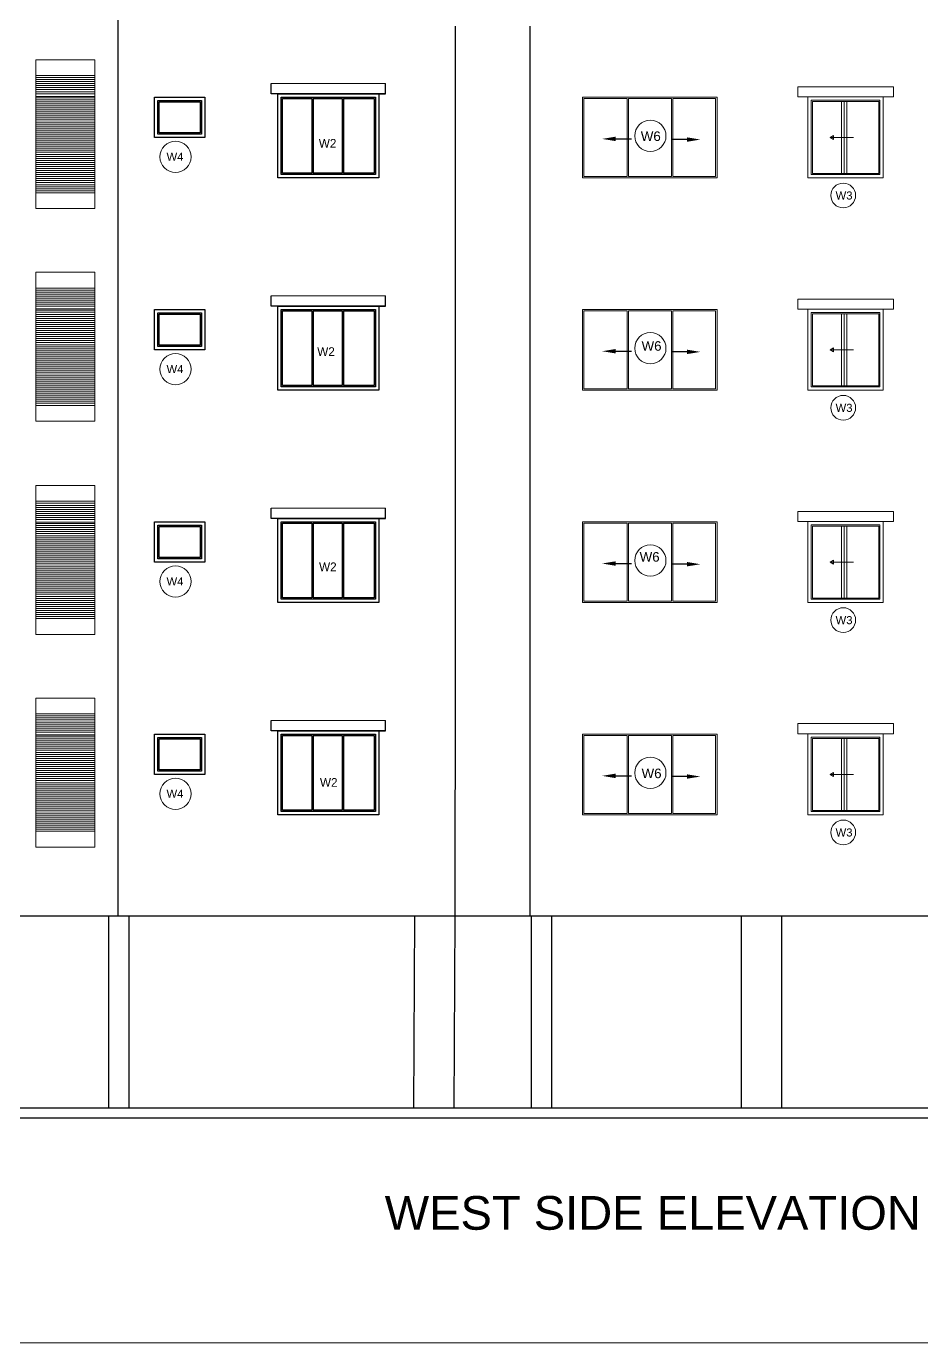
# Model space of a CAD drawing. Header units: millimetres. Extents: x -1932176 to 78768, y -1967 to 1266654.
# Drawn here: x -524109 to -510823, y 432718 to 452247 of the extents above; entities that cross this region are included whole.
import ezdxf
from ezdxf import colors
from ezdxf.entities.mleader import LeaderData, LeaderLine
from ezdxf.math import Vec2, Vec3

# ---------------------------------------------------------------- set-up
doc = ezdxf.new("R2010")
doc.units = ezdxf.units.MM
doc.layers.add('SHEET', color=7, linetype='Continuous', lineweight=13)
doc.styles.get("Standard").update_dxf_attribs({"font": 'arial.ttf'})

msp = doc.modelspace()

# ---------------------------------------------------------------- linework, layer by layer
at = {"ltscale": 30}
for p, q in [((-522752.7155, 462596.6292), (-522752.7155, 439046.6292)), ((-517742.21849, 449096.6292), (-517742.21849, 452246.6292)), ((-516632.29398, 449096.6292), (-516632.29398, 452246.6292)), ((-520478.02112, 451246.6292), (-520478.02112, 451398.99734)), ((-518778.02112, 451246.6292), (-518778.02112, 451398.99734)), ((-520378.02112, 451246.6292), (-520478.02112, 451246.6292)), ((-520308.02112, 451176.6292), (-519875.02112, 451176.6292)), ((-519875.02112, 451176.6292), (-519875.02112, 450066.6292)), ((-519855.02112, 451176.6292), (-519855.02112, 450066.6292)), ((-519421.02112, 451176.6292), (-519421.02112, 450066.6292)), ((-518948.02112, 451176.6292), (-519401.02112, 451176.6292)), ((-519401.02112, 451176.6292), (-519401.02112, 450066.6292)), ((-518878.02112, 451246.6292), (-518778.02112, 451246.6292)), ((-517742.21849, 445946.6292), (-517742.21849, 449096.6292)), ((-516632.29398, 445946.6292), (-516632.29398, 449096.6292)), ((-520478.02112, 448096.6292), (-520478.02112, 448248.99734)), ((-518778.02112, 448096.6292), (-518778.02112, 448248.99734)), ((-520378.02112, 448096.6292), (-520478.02112, 448096.6292)), ((-520308.02112, 448026.6292), (-519875.02112, 448026.6292)), ((-519875.02112, 448026.6292), (-519875.02112, 446916.6292)), ((-519855.02112, 448026.6292), (-519855.02112, 446916.6292)), ((-519421.02112, 448026.6292), (-519421.02112, 446916.6292)), ((-518948.02112, 448026.6292), (-519401.02112, 448026.6292)), ((-519401.02112, 448026.6292), (-519401.02112, 446916.6292)), ((-518878.02112, 448096.6292), (-518778.02112, 448096.6292)), ((-517742.21849, 442796.6292), (-517742.21849, 445946.6292)), ((-516632.29398, 442796.6292), (-516632.29398, 445946.6292)), ((-520478.02112, 444946.6292), (-520478.02112, 445098.99734)), ((-518778.02112, 444946.6292), (-518778.02112, 445098.99734)), ((-520378.02112, 444946.6292), (-520478.02112, 444946.6292)), ((-520308.02112, 444876.6292), (-519875.02112, 444876.6292)), ((-519875.02112, 444876.6292), (-519875.02112, 443766.6292)), ((-519855.02112, 444876.6292), (-519855.02112, 443766.6292)), ((-519421.02112, 444876.6292), (-519421.02112, 443766.6292)), ((-518948.02112, 444876.6292), (-519401.02112, 444876.6292)), ((-519401.02112, 444876.6292), (-519401.02112, 443766.6292)), ((-518878.02112, 444946.6292), (-518778.02112, 444946.6292)), ((-517745.55182, 439046.6292), (-517742.21849, 442796.6292)), ((-516632.29398, 439046.6292), (-516632.29398, 442796.6292)), ((-520478.02112, 441796.6292), (-520478.02112, 441948.99734)), ((-518778.02112, 441796.6292), (-518778.02112, 441948.99734)), ((-520378.02112, 441796.6292), (-520478.02112, 441796.6292)), ((-518878.02112, 441796.6292), (-518778.02112, 441796.6292)), ((-520308.02112, 441726.6292), (-519875.02112, 441726.6292)), ((-519875.02112, 441726.6292), (-519875.02112, 440616.6292)), ((-519855.02112, 441726.6292), (-519855.02112, 440616.6292)), ((-519421.02112, 441726.6292), (-519421.02112, 440616.6292)), ((-518948.02112, 441726.6292), (-519401.02112, 441726.6292)), ((-519401.02112, 441726.6292), (-519401.02112, 440616.6292)), ((-505536.21753, 439046.6292), (-528011.41008, 439046.6292)), ((-522884.62988, 436196.6292), (-522884.62988, 439046.6292)), ((-522584.62988, 436196.6292), (-522584.62988, 439046.6292)), ((-518361.39438, 436196.6292), (-518345.56108, 439046.6292)), ((-517761.38512, 436196.6292), (-517745.55182, 439046.6292)), ((-516612.68042, 436196.6292), (-516612.68042, 439046.6292)), ((-516312.68042, 436196.6292), (-516312.68042, 439046.6292)), ((-513496.2211, 436196.6292), (-513496.2211, 439046.6292)), ((-512896.2211, 436196.6292), (-512896.2211, 439046.6292)), ((-505536.21753, 436196.6292), (-528011.41008, 436196.6292)), ((-502947.67012, 436046.6292), (-530242.9041, 436046.6292))]:
    msp.add_line(p, q, dxfattribs=at)
at = {"color": 254, "linetype": 'Continuous', "lineweight": 15, "ltscale": 50, "transparency": 33554493}
for p, q in [((-523094.91484, 451517.23121), (-523966.21731, 451517.23121)), ((-523094.91484, 451487.23121), (-523966.21731, 451487.23121)), ((-523094.91484, 451457.23121), (-523966.21731, 451457.23121)), ((-523094.91484, 451457.23121), (-523966.21731, 451457.23121)), ((-523094.91484, 451427.23121), (-523966.21731, 451427.23121)), ((-523094.91484, 451397.23121), (-523966.21731, 451397.23121)), ((-523094.91484, 451367.23121), (-523966.21731, 451367.23121)), ((-523094.91484, 451337.23121), (-523966.21731, 451337.23121)), ((-523094.91484, 451307.23121), (-523966.21731, 451307.23121)), ((-523094.91484, 451277.23121), (-523966.21731, 451277.23121)), ((-523094.91484, 451277.23121), (-523966.21731, 451277.23121)), ((-523094.91484, 451247.23121), (-523966.21731, 451247.23121)), ((-523094.91484, 451207.23121), (-523966.21731, 451207.23121)), ((-523094.91484, 451187.23121), (-523966.21731, 451187.23121)), ((-523094.91484, 451157.23121), (-523966.21731, 451157.23121)), ((-523094.91484, 451127.23121), (-523966.21731, 451127.23121)), ((-523094.91484, 451097.23121), (-523966.21731, 451097.23121)), ((-523094.91484, 451097.23121), (-523966.21731, 451097.23121)), ((-523094.91484, 451067.23121), (-523966.21731, 451067.23121)), ((-523094.91484, 451037.23121), (-523966.21731, 451037.23121)), ((-523094.91484, 451007.23121), (-523966.21731, 451007.23121)), ((-523094.91484, 450977.23121), (-523966.21731, 450977.23121)), ((-523094.91484, 450947.23121), (-523966.21731, 450947.23121)), ((-523094.91484, 450917.23121), (-523966.21731, 450917.23121)), ((-523094.91484, 450917.23121), (-523966.21731, 450917.23121)), ((-523094.91484, 450887.23121), (-523966.21731, 450887.23121)), ((-523094.91484, 450857.23121), (-523966.21731, 450857.23121)), ((-523094.91484, 450827.23121), (-523966.21731, 450827.23121)), ((-523094.91484, 450797.23121), (-523966.21731, 450797.23121)), ((-523094.91484, 450767.23121), (-523966.21731, 450767.23121)), ((-523094.91484, 450737.23121), (-523966.21731, 450737.23121)), ((-523094.91484, 450737.23121), (-523966.21731, 450737.23121)), ((-523094.91484, 450707.23121), (-523966.21731, 450707.23121)), ((-523094.91484, 450677.23121), (-523966.21731, 450677.23121)), ((-523094.91484, 450647.23121), (-523966.21731, 450647.23121)), ((-523094.91484, 450617.23121), (-523966.21731, 450617.23121)), ((-523094.91484, 450587.23121), (-523966.21731, 450587.23121)), ((-523094.91484, 450557.23121), (-523966.21731, 450557.23121)), ((-523094.91484, 450557.23121), (-523966.21731, 450557.23121)), ((-523094.91484, 450527.23121), (-523966.21731, 450527.23121)), ((-523094.91484, 450497.23121), (-523966.21731, 450497.23121)), ((-523094.91484, 450467.23121), (-523966.21731, 450467.23121)), ((-523094.91484, 450437.23121), (-523966.21731, 450437.23121)), ((-523094.91484, 450407.23121), (-523966.21731, 450407.23121)), ((-523094.91484, 450377.23121), (-523966.21731, 450377.23121)), ((-523094.91484, 450347.23121), (-523966.21731, 450347.23121)), ((-523094.91484, 450317.23121), (-523966.21731, 450317.23121)), ((-523094.91484, 450287.23121), (-523966.21731, 450287.23121)), ((-523094.91484, 450257.23121), (-523966.21731, 450257.23121)), ((-523094.91484, 450227.23121), (-523966.21731, 450227.23121)), ((-523094.91484, 450197.23121), (-523966.21731, 450197.23121)), ((-523094.91484, 450197.23121), (-523966.21731, 450197.23121)), ((-523094.91484, 450167.23121), (-523966.21731, 450167.23121)), ((-523094.91484, 450137.23121), (-523966.21731, 450137.23121)), ((-523094.91484, 450107.23121), (-523966.21731, 450107.23121)), ((-523094.91484, 450107.23121), (-523966.21731, 450107.23121)), ((-523094.91484, 450077.23121), (-523966.21731, 450077.23121)), ((-523094.91484, 450077.23121), (-523966.21731, 450077.23121)), ((-523094.91484, 450047.23121), (-523966.21731, 450047.23121)), ((-523094.91484, 450047.23121), (-523966.21731, 450047.23121)), ((-523094.91484, 450017.23121), (-523966.21731, 450017.23121)), ((-523094.91484, 450017.23121), (-523966.21731, 450017.23121)), ((-523094.91484, 449987.23121), (-523966.21731, 449987.23121)), ((-523094.91484, 449957.23121), (-523966.21731, 449957.23121)), ((-523094.91484, 449957.23121), (-523966.21731, 449957.23121)), ((-523094.91484, 449927.23121), (-523966.21731, 449927.23121)), ((-523094.91484, 449897.23121), (-523966.21731, 449897.23121)), ((-523094.91484, 449867.23121), (-523966.21731, 449867.23121)), ((-523094.91484, 449837.23121), (-523966.21731, 449837.23121)), ((-523094.91484, 449807.23121), (-523966.21731, 449807.23121)), ((-523094.91484, 449777.23121), (-523966.21731, 449777.23121)), ((-523094.91484, 448363.495), (-523966.21731, 448363.495)), ((-523094.91484, 448333.495), (-523966.21731, 448333.495)), ((-523094.91484, 448303.495), (-523966.21731, 448303.495)), ((-523094.91484, 448303.495), (-523966.21731, 448303.495)), ((-523094.91484, 448273.495), (-523966.21731, 448273.495)), ((-523094.91484, 448243.495), (-523966.21731, 448243.495)), ((-523094.91484, 448213.495), (-523966.21731, 448213.495)), ((-523094.91484, 448183.495), (-523966.21731, 448183.495)), ((-523094.91484, 448153.495), (-523966.21731, 448153.495)), ((-523094.91484, 448123.495), (-523966.21731, 448123.495)), ((-523094.91484, 448123.495), (-523966.21731, 448123.495)), ((-523094.91484, 448093.495), (-523966.21731, 448093.495)), ((-523094.91484, 448053.495), (-523966.21731, 448053.495)), ((-523094.91484, 448033.495), (-523966.21731, 448033.495)), ((-523094.91484, 448003.495), (-523966.21731, 448003.495)), ((-523094.91484, 447973.495), (-523966.21731, 447973.495)), ((-523094.91484, 447943.495), (-523966.21731, 447943.495)), ((-523094.91484, 447943.495), (-523966.21731, 447943.495)), ((-523094.91484, 447913.495), (-523966.21731, 447913.495)), ((-523094.91484, 447883.495), (-523966.21731, 447883.495)), ((-523094.91484, 447853.495), (-523966.21731, 447853.495)), ((-523094.91484, 447823.495), (-523966.21731, 447823.495)), ((-523094.91484, 447793.495), (-523966.21731, 447793.495)), ((-523094.91484, 447763.495), (-523966.21731, 447763.495)), ((-523094.91484, 447763.495), (-523966.21731, 447763.495)), ((-523094.91484, 447733.495), (-523966.21731, 447733.495)), ((-523094.91484, 447703.495), (-523966.21731, 447703.495)), ((-523094.91484, 447673.495), (-523966.21731, 447673.495)), ((-523094.91484, 447643.495), (-523966.21731, 447643.495)), ((-523094.91484, 447613.495), (-523966.21731, 447613.495)), ((-523094.91484, 447583.495), (-523966.21731, 447583.495)), ((-523094.91484, 447583.495), (-523966.21731, 447583.495)), ((-523094.91484, 447553.495), (-523966.21731, 447553.495)), ((-523094.91484, 447523.495), (-523966.21731, 447523.495)), ((-523094.91484, 447493.495), (-523966.21731, 447493.495)), ((-523094.91484, 447463.495), (-523966.21731, 447463.495)), ((-523094.91484, 447433.495), (-523966.21731, 447433.495)), ((-523094.91484, 447403.495), (-523966.21731, 447403.495)), ((-523094.91484, 447403.495), (-523966.21731, 447403.495)), ((-523094.91484, 447373.495), (-523966.21731, 447373.495)), ((-523094.91484, 447343.495), (-523966.21731, 447343.495)), ((-523094.91484, 447313.495), (-523966.21731, 447313.495)), ((-523094.91484, 447283.495), (-523966.21731, 447283.495)), ((-523094.91484, 447253.495), (-523966.21731, 447253.495)), ((-523094.91484, 447223.495), (-523966.21731, 447223.495)), ((-523094.91484, 447193.495), (-523966.21731, 447193.495)), ((-523094.91484, 447163.495), (-523966.21731, 447163.495)), ((-523094.91484, 447133.495), (-523966.21731, 447133.495)), ((-523094.91484, 447103.495), (-523966.21731, 447103.495)), ((-523094.91484, 447073.495), (-523966.21731, 447073.495)), ((-523094.91484, 447043.495), (-523966.21731, 447043.495)), ((-523094.91484, 447043.495), (-523966.21731, 447043.495)), ((-523094.91484, 447013.495), (-523966.21731, 447013.495)), ((-523094.91484, 446983.495), (-523966.21731, 446983.495)), ((-523094.91484, 446953.495), (-523966.21731, 446953.495)), ((-523094.91484, 446953.495), (-523966.21731, 446953.495)), ((-523094.91484, 446923.495), (-523966.21731, 446923.495)), ((-523094.91484, 446923.495), (-523966.21731, 446923.495)), ((-523094.91484, 446893.495), (-523966.21731, 446893.495)), ((-523094.91484, 446893.495), (-523966.21731, 446893.495)), ((-523094.91484, 446863.495), (-523966.21731, 446863.495)), ((-523094.91484, 446863.495), (-523966.21731, 446863.495)), ((-523094.91484, 446833.495), (-523966.21731, 446833.495)), ((-523094.91484, 446803.495), (-523966.21731, 446803.495)), ((-523094.91484, 446803.495), (-523966.21731, 446803.495)), ((-523094.91484, 446773.495), (-523966.21731, 446773.495)), ((-523094.91484, 446743.495), (-523966.21731, 446743.495)), ((-523094.91484, 446713.495), (-523966.21731, 446713.495)), ((-523094.91484, 446683.495), (-523966.21731, 446683.495)), ((-523094.91484, 446653.495), (-523966.21731, 446653.495)), ((-523094.91484, 446623.495), (-523966.21731, 446623.495)), ((-523094.91484, 445199.94187), (-523966.21731, 445199.94187)), ((-523094.91484, 445169.94187), (-523966.21731, 445169.94187)), ((-523094.91484, 445139.94187), (-523966.21731, 445139.94187)), ((-523094.91484, 445139.94187), (-523966.21731, 445139.94187)), ((-523094.91484, 445109.94187), (-523966.21731, 445109.94187)), ((-523094.91484, 445079.94187), (-523966.21731, 445079.94187)), ((-523094.91484, 445049.94187), (-523966.21731, 445049.94187)), ((-523094.91484, 445019.94187), (-523966.21731, 445019.94187)), ((-523094.91484, 444989.94187), (-523966.21731, 444989.94187)), ((-523094.91484, 444959.94187), (-523966.21731, 444959.94187)), ((-523094.91484, 444959.94187), (-523966.21731, 444959.94187)), ((-523094.91484, 444929.94187), (-523966.21731, 444929.94187)), ((-523094.91484, 444889.94187), (-523966.21731, 444889.94187)), ((-523094.91484, 444869.94187), (-523966.21731, 444869.94187)), ((-523094.91484, 444839.94187), (-523966.21731, 444839.94187)), ((-523094.91484, 444809.94187), (-523966.21731, 444809.94187)), ((-523094.91484, 444779.94187), (-523966.21731, 444779.94187)), ((-523094.91484, 444779.94187), (-523966.21731, 444779.94187)), ((-523094.91484, 444749.94187), (-523966.21731, 444749.94187)), ((-523094.91484, 444719.94187), (-523966.21731, 444719.94187)), ((-523094.91484, 444689.94187), (-523966.21731, 444689.94187)), ((-523094.91484, 444659.94187), (-523966.21731, 444659.94187)), ((-523094.91484, 444629.94187), (-523966.21731, 444629.94187)), ((-523094.91484, 444599.94187), (-523966.21731, 444599.94187)), ((-523094.91484, 444599.94187), (-523966.21731, 444599.94187)), ((-523094.91484, 444569.94187), (-523966.21731, 444569.94187)), ((-523094.91484, 444539.94187), (-523966.21731, 444539.94187)), ((-523094.91484, 444509.94187), (-523966.21731, 444509.94187)), ((-523094.91484, 444479.94187), (-523966.21731, 444479.94187)), ((-523094.91484, 444449.94187), (-523966.21731, 444449.94187)), ((-523094.91484, 444419.94187), (-523966.21731, 444419.94187)), ((-523094.91484, 444419.94187), (-523966.21731, 444419.94187)), ((-523094.91484, 444389.94187), (-523966.21731, 444389.94187)), ((-523094.91484, 444359.94187), (-523966.21731, 444359.94187)), ((-523094.91484, 444329.94187), (-523966.21731, 444329.94187)), ((-523094.91484, 444299.94187), (-523966.21731, 444299.94187)), ((-523094.91484, 444269.94187), (-523966.21731, 444269.94187)), ((-523094.91484, 444239.94187), (-523966.21731, 444239.94187)), ((-523094.91484, 444239.94187), (-523966.21731, 444239.94187)), ((-523094.91484, 444209.94187), (-523966.21731, 444209.94187)), ((-523094.91484, 444179.94187), (-523966.21731, 444179.94187)), ((-523094.91484, 444149.94187), (-523966.21731, 444149.94187)), ((-523094.91484, 444119.94187), (-523966.21731, 444119.94187)), ((-523094.91484, 444089.94187), (-523966.21731, 444089.94187)), ((-523094.91484, 444059.94187), (-523966.21731, 444059.94187)), ((-523094.91484, 444029.94187), (-523966.21731, 444029.94187)), ((-523094.91484, 443999.94187), (-523966.21731, 443999.94187)), ((-523094.91484, 443969.94187), (-523966.21731, 443969.94187)), ((-523094.91484, 443939.94187), (-523966.21731, 443939.94187)), ((-523094.91484, 443909.94187), (-523966.21731, 443909.94187)), ((-523094.91484, 443879.94187), (-523966.21731, 443879.94187)), ((-523094.91484, 443879.94187), (-523966.21731, 443879.94187)), ((-523094.91484, 443849.94187), (-523966.21731, 443849.94187)), ((-523094.91484, 443819.94187), (-523966.21731, 443819.94187)), ((-523094.91484, 443789.94187), (-523966.21731, 443789.94187)), ((-523094.91484, 443789.94187), (-523966.21731, 443789.94187)), ((-523094.91484, 443759.94187), (-523966.21731, 443759.94187)), ((-523094.91484, 443759.94187), (-523966.21731, 443759.94187)), ((-523094.91484, 443729.94187), (-523966.21731, 443729.94187)), ((-523094.91484, 443729.94187), (-523966.21731, 443729.94187)), ((-523094.91484, 443699.94187), (-523966.21731, 443699.94187)), ((-523094.91484, 443699.94187), (-523966.21731, 443699.94187)), ((-523094.91484, 443669.94187), (-523966.21731, 443669.94187)), ((-523094.91484, 443639.94187), (-523966.21731, 443639.94187)), ((-523094.91484, 443639.94187), (-523966.21731, 443639.94187)), ((-523094.91484, 443609.94187), (-523966.21731, 443609.94187)), ((-523094.91484, 443579.94187), (-523966.21731, 443579.94187)), ((-523094.91484, 443549.94187), (-523966.21731, 443549.94187)), ((-523094.91484, 443519.94187), (-523966.21731, 443519.94187)), ((-523094.91484, 443489.94187), (-523966.21731, 443489.94187)), ((-523094.91484, 443459.94187), (-523966.21731, 443459.94187)), ((-523094.91484, 442045.54884), (-523966.21731, 442045.54884)), ((-523094.91484, 442015.54884), (-523966.21731, 442015.54884)), ((-523094.91484, 441985.54884), (-523966.21731, 441985.54884)), ((-523094.91484, 441985.54884), (-523966.21731, 441985.54884)), ((-523094.91484, 441955.54884), (-523966.21731, 441955.54884)), ((-523094.91484, 441925.54884), (-523966.21731, 441925.54884)), ((-523094.91484, 441895.54884), (-523966.21731, 441895.54884)), ((-523094.91484, 441865.54884), (-523966.21731, 441865.54884)), ((-523094.91484, 441835.54884), (-523966.21731, 441835.54884)), ((-523094.91484, 441805.54884), (-523966.21731, 441805.54884)), ((-523094.91484, 441805.54884), (-523966.21731, 441805.54884)), ((-523094.91484, 441775.54884), (-523966.21731, 441775.54884)), ((-523094.91484, 441735.54884), (-523966.21731, 441735.54884)), ((-523094.91484, 441715.54884), (-523966.21731, 441715.54884)), ((-523094.91484, 441685.54884), (-523966.21731, 441685.54884)), ((-523094.91484, 441655.54884), (-523966.21731, 441655.54884)), ((-523094.91484, 441625.54884), (-523966.21731, 441625.54884)), ((-523094.91484, 441625.54884), (-523966.21731, 441625.54884)), ((-523094.91484, 441595.54884), (-523966.21731, 441595.54884)), ((-523094.91484, 441565.54884), (-523966.21731, 441565.54884)), ((-523094.91484, 441535.54884), (-523966.21731, 441535.54884)), ((-523094.91484, 441505.54884), (-523966.21731, 441505.54884)), ((-523094.91484, 441475.54884), (-523966.21731, 441475.54884)), ((-523094.91484, 441445.54884), (-523966.21731, 441445.54884)), ((-523094.91484, 441445.54884), (-523966.21731, 441445.54884)), ((-523094.91484, 441415.54884), (-523966.21731, 441415.54884)), ((-523094.91484, 441385.54884), (-523966.21731, 441385.54884)), ((-523094.91484, 441355.54884), (-523966.21731, 441355.54884)), ((-523094.91484, 441325.54884), (-523966.21731, 441325.54884)), ((-523094.91484, 441295.54884), (-523966.21731, 441295.54884)), ((-523094.91484, 441265.54884), (-523966.21731, 441265.54884)), ((-523094.91484, 441265.54884), (-523966.21731, 441265.54884)), ((-523094.91484, 441235.54884), (-523966.21731, 441235.54884)), ((-523094.91484, 441205.54884), (-523966.21731, 441205.54884)), ((-523094.91484, 441175.54884), (-523966.21731, 441175.54884)), ((-523094.91484, 441145.54884), (-523966.21731, 441145.54884)), ((-523094.91484, 441115.54884), (-523966.21731, 441115.54884)), ((-523094.91484, 441085.54884), (-523966.21731, 441085.54884)), ((-523094.91484, 441085.54884), (-523966.21731, 441085.54884)), ((-523094.91484, 441055.54884), (-523966.21731, 441055.54884)), ((-523094.91484, 441025.54884), (-523966.21731, 441025.54884)), ((-523094.91484, 440995.54884), (-523966.21731, 440995.54884)), ((-523094.91484, 440965.54884), (-523966.21731, 440965.54884)), ((-523094.91484, 440935.54884), (-523966.21731, 440935.54884)), ((-523094.91484, 440905.54884), (-523966.21731, 440905.54884)), ((-523094.91484, 440875.54884), (-523966.21731, 440875.54884)), ((-523094.91484, 440845.54884), (-523966.21731, 440845.54884)), ((-523094.91484, 440815.54884), (-523966.21731, 440815.54884)), ((-523094.91484, 440785.54884), (-523966.21731, 440785.54884)), ((-523094.91484, 440755.54884), (-523966.21731, 440755.54884)), ((-523094.91484, 440725.54884), (-523966.21731, 440725.54884)), ((-523094.91484, 440725.54884), (-523966.21731, 440725.54884)), ((-523094.91484, 440695.54884), (-523966.21731, 440695.54884)), ((-523094.91484, 440665.54884), (-523966.21731, 440665.54884)), ((-523094.91484, 440635.54884), (-523966.21731, 440635.54884)), ((-523094.91484, 440635.54884), (-523966.21731, 440635.54884)), ((-523094.91484, 440605.54884), (-523966.21731, 440605.54884)), ((-523094.91484, 440605.54884), (-523966.21731, 440605.54884)), ((-523094.91484, 440575.54884), (-523966.21731, 440575.54884)), ((-523094.91484, 440575.54884), (-523966.21731, 440575.54884)), ((-523094.91484, 440545.54884), (-523966.21731, 440545.54884)), ((-523094.91484, 440545.54884), (-523966.21731, 440545.54884)), ((-523094.91484, 440515.54884), (-523966.21731, 440515.54884)), ((-523094.91484, 440485.54884), (-523966.21731, 440485.54884)), ((-523094.91484, 440485.54884), (-523966.21731, 440485.54884)), ((-523094.91484, 440455.54884), (-523966.21731, 440455.54884)), ((-523094.91484, 440425.54884), (-523966.21731, 440425.54884)), ((-523094.91484, 440395.54884), (-523966.21731, 440395.54884)), ((-523094.91484, 440365.54884), (-523966.21731, 440365.54884)), ((-523094.91484, 440335.54884), (-523966.21731, 440335.54884)), ((-523094.91484, 440305.54884), (-523966.21731, 440305.54884))]:
    msp.add_line(p, q, dxfattribs=at)
at = {"linetype": 'Continuous', "lineweight": 15, "ltscale": 50}
for p, q in [((-518778.02112, 451398.99734), (-520478.02112, 451398.99734)), ((-512663.46505, 451201.09048), (-512663.46505, 451351.09048)), ((-512663.46505, 451351.09048), (-511242.89697, 451351.09048)), ((-515856.06507, 449996.6292), (-515856.06507, 451196.6292)), ((-513860.57791, 451196.6292), (-515856.06507, 451196.6292)), ((-515856.06507, 451196.6292), (-515196.06507, 451196.6292)), ((-515836.06507, 450016.6292), (-515836.06507, 451176.6292)), ((-515196.06507, 451176.6292), (-515836.06507, 451176.6292)), ((-515196.06507, 451176.6292), (-515196.06507, 450016.6292)), ((-514536.06507, 451176.6292), (-515176.06507, 451176.6292)), ((-515176.06507, 451176.6292), (-515176.06507, 450016.6292)), ((-514536.06507, 451176.6292), (-514536.06507, 450016.6292)), ((-513880.57791, 451176.6292), (-514516.06507, 451176.6292)), ((-514516.06507, 451176.6292), (-514516.06507, 450016.6292)), ((-513880.57791, 450016.6292), (-513880.57791, 451176.6292)), ((-513860.57791, 449996.6292), (-513860.57791, 451196.6292)), ((-513860.57791, 449996.6292), (-515856.06507, 449996.6292)), ((-515196.06507, 450016.6292), (-515836.06507, 450016.6292)), ((-514536.06507, 450016.6292), (-515176.06507, 450016.6292)), ((-513880.57791, 450016.6292), (-514516.06507, 450016.6292)), ((-518778.02112, 448248.99734), (-520478.02112, 448248.99734)), ((-512663.46505, 448051.09048), (-512663.46505, 448201.09048)), ((-512663.46505, 448201.09048), (-511242.89697, 448201.09048)), ((-515856.06507, 446846.6292), (-515856.06507, 448046.6292)), ((-513860.57791, 448046.6292), (-515856.06507, 448046.6292)), ((-515856.06507, 448046.6292), (-515196.06507, 448046.6292)), ((-515836.06507, 446866.6292), (-515836.06507, 448026.6292)), ((-515196.06507, 448026.6292), (-515836.06507, 448026.6292)), ((-515196.06507, 448026.6292), (-515196.06507, 446866.6292)), ((-514536.06507, 448026.6292), (-515176.06507, 448026.6292)), ((-515176.06507, 448026.6292), (-515176.06507, 446866.6292)), ((-514536.06507, 448026.6292), (-514536.06507, 446866.6292)), ((-513880.57791, 448026.6292), (-514516.06507, 448026.6292)), ((-514516.06507, 448026.6292), (-514516.06507, 446866.6292)), ((-513880.57791, 446866.6292), (-513880.57791, 448026.6292)), ((-513860.57791, 446846.6292), (-513860.57791, 448046.6292)), ((-513860.57791, 446846.6292), (-515856.06507, 446846.6292)), ((-515196.06507, 446866.6292), (-515836.06507, 446866.6292)), ((-514536.06507, 446866.6292), (-515176.06507, 446866.6292)), ((-513880.57791, 446866.6292), (-514516.06507, 446866.6292)), ((-518778.02112, 445098.99734), (-520478.02112, 445098.99734)), ((-515856.06507, 443696.6292), (-515856.06507, 444896.6292)), ((-513860.57791, 444896.6292), (-515856.06507, 444896.6292)), ((-515856.06507, 444896.6292), (-515196.06507, 444896.6292)), ((-515836.06507, 443716.6292), (-515836.06507, 444876.6292)), ((-515196.06507, 444876.6292), (-515836.06507, 444876.6292)), ((-515196.06507, 444876.6292), (-515196.06507, 443716.6292)), ((-514536.06507, 444876.6292), (-515176.06507, 444876.6292)), ((-515176.06507, 444876.6292), (-515176.06507, 443716.6292)), ((-514536.06507, 444876.6292), (-514536.06507, 443716.6292)), ((-513880.57791, 444876.6292), (-514516.06507, 444876.6292)), ((-514516.06507, 444876.6292), (-514516.06507, 443716.6292)), ((-513880.57791, 443716.6292), (-513880.57791, 444876.6292)), ((-513860.57791, 443696.6292), (-513860.57791, 444896.6292)), ((-512663.46505, 444901.09048), (-512663.46505, 445051.09048)), ((-512663.46505, 445051.09048), (-511242.89697, 445051.09048)), ((-515196.06507, 443716.6292), (-515836.06507, 443716.6292)), ((-514536.06507, 443716.6292), (-515176.06507, 443716.6292)), ((-513880.57791, 443716.6292), (-514516.06507, 443716.6292)), ((-513860.57791, 443696.6292), (-515856.06507, 443696.6292)), ((-518778.02112, 441948.99734), (-520478.02112, 441948.99734)), ((-512663.46505, 441751.09048), (-512663.46505, 441901.09048)), ((-512663.46505, 441901.09048), (-511242.89697, 441901.09048)), ((-515856.06507, 440546.6292), (-515856.06507, 441746.6292)), ((-513860.57791, 441746.6292), (-515856.06507, 441746.6292)), ((-515856.06507, 441746.6292), (-515196.06507, 441746.6292)), ((-515836.06507, 440566.6292), (-515836.06507, 441726.6292)), ((-515196.06507, 441726.6292), (-515836.06507, 441726.6292)), ((-515196.06507, 441726.6292), (-515196.06507, 440566.6292)), ((-514536.06507, 441726.6292), (-515176.06507, 441726.6292)), ((-515176.06507, 441726.6292), (-515176.06507, 440566.6292)), ((-514536.06507, 441726.6292), (-514536.06507, 440566.6292)), ((-513880.57791, 441726.6292), (-514516.06507, 441726.6292)), ((-514516.06507, 441726.6292), (-514516.06507, 440566.6292)), ((-513880.57791, 440566.6292), (-513880.57791, 441726.6292)), ((-513860.57791, 440546.6292), (-513860.57791, 441746.6292)), ((-513860.57791, 440546.6292), (-515856.06507, 440546.6292)), ((-515196.06507, 440566.6292), (-515836.06507, 440566.6292)), ((-514536.06507, 440566.6292), (-515176.06507, 440566.6292)), ((-513880.57791, 440566.6292), (-514516.06507, 440566.6292))]:
    msp.add_line(p, q, dxfattribs=at)
at = {"linetype": 'ByBlock', "lineweight": 20}
for p, q in [((-511242.89697, 451201.09048), (-511242.89697, 451351.09048)), ((-512513.46505, 451201.09048), (-512663.46505, 451201.09048)), ((-512013.18101, 450064.6292), (-512013.18101, 451133.09048)), ((-511973.18101, 450064.6292), (-511973.18101, 451133.09048)), ((-511933.18101, 450064.6292), (-511933.18101, 451133.09048)), ((-511392.89697, 451201.09048), (-511242.89697, 451201.09048)), ((-512513.46505, 449996.6292), (-511392.89697, 449996.6292)), ((-512463.46505, 450046.6292), (-511442.89697, 450046.6292)), ((-512445.46505, 450064.6292), (-511460.89697, 450064.6292)), ((-511242.89697, 448051.09048), (-511242.89697, 448201.09048)), ((-512513.46505, 448051.09048), (-512663.46505, 448051.09048)), ((-511392.89697, 448051.09048), (-511242.89697, 448051.09048)), ((-512013.18101, 446914.6292), (-512013.18101, 447983.09048)), ((-511973.18101, 446914.6292), (-511973.18101, 447983.09048)), ((-511933.18101, 446914.6292), (-511933.18101, 447983.09048)), ((-512513.46505, 446846.6292), (-511392.89697, 446846.6292)), ((-512463.46505, 446896.6292), (-511442.89697, 446896.6292)), ((-512445.46505, 446914.6292), (-511460.89697, 446914.6292)), ((-512513.46505, 444901.09048), (-512663.46505, 444901.09048)), ((-511392.89697, 444901.09048), (-511242.89697, 444901.09048)), ((-511242.89697, 444901.09048), (-511242.89697, 445051.09048)), ((-512013.18101, 443764.6292), (-512013.18101, 444833.09048)), ((-511973.18101, 443764.6292), (-511973.18101, 444833.09048)), ((-511933.18101, 443764.6292), (-511933.18101, 444833.09048)), ((-512463.46505, 443746.6292), (-511442.89697, 443746.6292)), ((-512445.46505, 443764.6292), (-511460.89697, 443764.6292)), ((-512513.46505, 443696.6292), (-511392.89697, 443696.6292)), ((-512513.46505, 441751.09048), (-512663.46505, 441751.09048)), ((-511392.89697, 441751.09048), (-511242.89697, 441751.09048)), ((-511242.89697, 441751.09048), (-511242.89697, 441901.09048)), ((-512013.18101, 440614.6292), (-512013.18101, 441683.09048)), ((-511973.18101, 440614.6292), (-511973.18101, 441683.09048)), ((-511933.18101, 440614.6292), (-511933.18101, 441683.09048)), ((-512463.46505, 440596.6292), (-511442.89697, 440596.6292)), ((-512445.46505, 440614.6292), (-511460.89697, 440614.6292)), ((-512513.46505, 440546.6292), (-511392.89697, 440546.6292))]:
    msp.add_line(p, q, dxfattribs=at)
at = {"linetype": 'Continuous', "lineweight": 13, "ltscale": 50}
for p, q in [((-518778.02112, 451248.99734), (-520478.02112, 451248.99734)), ((-512663.46505, 451201.09048), (-511242.89697, 451201.09048)), ((-512132.65408, 450627.39199), (-512182.65408, 450597.39199)), ((-511832.65408, 450597.39199), (-512182.65408, 450597.39199)), ((-512182.65408, 450597.39199), (-512132.65408, 450597.39199)), ((-512132.65408, 450567.39199), (-512182.65408, 450597.39199)), ((-512132.65408, 450597.39199), (-512132.65408, 450627.39199)), ((-512132.65408, 450597.39199), (-512132.65408, 450567.39199)), ((-518778.02112, 448098.99734), (-520478.02112, 448098.99734)), ((-512663.46505, 448051.09048), (-511242.89697, 448051.09048)), ((-512132.65408, 447477.39199), (-512182.65408, 447447.39199)), ((-511832.65408, 447447.39199), (-512182.65408, 447447.39199)), ((-512182.65408, 447447.39199), (-512132.65408, 447447.39199)), ((-512132.65408, 447417.39199), (-512182.65408, 447447.39199)), ((-512132.65408, 447447.39199), (-512132.65408, 447477.39199)), ((-512132.65408, 447447.39199), (-512132.65408, 447417.39199)), ((-518778.02112, 444948.99734), (-520478.02112, 444948.99734)), ((-512663.46505, 444901.09048), (-511242.89697, 444901.09048)), ((-512132.65408, 444327.39199), (-512182.65408, 444297.39199)), ((-511832.65408, 444297.39199), (-512182.65408, 444297.39199)), ((-512182.65408, 444297.39199), (-512132.65408, 444297.39199)), ((-512132.65408, 444267.39199), (-512182.65408, 444297.39199)), ((-512132.65408, 444297.39199), (-512132.65408, 444327.39199)), ((-512132.65408, 444297.39199), (-512132.65408, 444267.39199)), ((-518778.02112, 441798.99734), (-520478.02112, 441798.99734)), ((-512663.46505, 441751.09048), (-511242.89697, 441751.09048)), ((-512132.65408, 441177.39199), (-512182.65408, 441147.39199)), ((-512132.65408, 441147.39199), (-512132.65408, 441177.39199)), ((-511832.65408, 441147.39199), (-512182.65408, 441147.39199)), ((-512182.65408, 441147.39199), (-512132.65408, 441147.39199)), ((-512132.65408, 441117.39199), (-512182.65408, 441147.39199)), ((-512132.65408, 441147.39199), (-512132.65408, 441117.39199))]:
    msp.add_line(p, q, dxfattribs=at)
at = {"linetype": 'ByBlock', "lineweight": 20}
for points in [[(-523966.21731, 449541.78408), (-523094.91484, 449541.78408), (-523094.91484, 451751.88366), (-523966.21731, 451751.88366)], [(-523966.21731, 446388.04787), (-523094.91484, 446388.04787), (-523094.91484, 448598.14745), (-523966.21731, 448598.14745)], [(-523966.21731, 443224.49474), (-523094.91484, 443224.49474), (-523094.91484, 445434.59432), (-523966.21731, 445434.59432)], [(-523966.21731, 440070.10171), (-523094.91484, 440070.10171), (-523094.91484, 442280.20129), (-523966.21731, 442280.20129)]]:
    msp.add_lwpolyline(points, close=True, dxfattribs=at)
at = {"ltscale": 30}
for points in [[(-521458.20731, 450596.6292), (-522208.20731, 450596.6292), (-522208.20731, 451196.6292), (-521458.20731, 451196.6292), (-521458.20731, 450596.6292), (-522058.20731, 450596.6292)], [(-520378.02112, 449996.6292), (-520378.02112, 451246.6292), (-518878.02112, 451246.6292), (-518878.021, 449996.6292)], [(-520328.02112, 450046.6292), (-520328.02112, 451196.6292), (-518928.02112, 451196.6292), (-518928.02112, 450046.6292)], [(-520308.02112, 450066.6292), (-520308.02112, 451176.6292), (-519875.02112, 451176.6292)], [(-519855.02112, 451176.6292), (-519421.02112, 451176.6292)], [(-519401.02112, 451176.6292), (-518948.02112, 451176.6292), (-518948.02112, 450066.6292)], [(-518878.021, 449996.6292), (-520378.02112, 449996.6292)], [(-518928.02112, 450046.6292), (-520328.02112, 450046.6292)], [(-519875.02112, 450066.6292), (-520308.02112, 450066.6292)], [(-519421.02112, 450066.6292), (-519855.02112, 450066.6292)], [(-518948.02112, 450066.6292), (-519401.02112, 450066.6292)], [(-521458.20731, 447446.6292), (-522208.20731, 447446.6292), (-522208.20731, 448046.6292), (-521458.20731, 448046.6292), (-521458.20731, 447446.6292), (-522058.20731, 447446.6292)], [(-520378.02112, 446846.6292), (-520378.02112, 448096.6292), (-518878.02112, 448096.6292), (-518878.021, 446846.6292)], [(-520328.02112, 446896.6292), (-520328.02112, 448046.6292), (-518928.02112, 448046.6292), (-518928.02112, 446896.6292)], [(-520308.02112, 446916.6292), (-520308.02112, 448026.6292), (-519875.02112, 448026.6292)], [(-519855.02112, 448026.6292), (-519421.02112, 448026.6292)], [(-519401.02112, 448026.6292), (-518948.02112, 448026.6292), (-518948.02112, 446916.6292)], [(-518878.021, 446846.6292), (-520378.02112, 446846.6292)], [(-518928.02112, 446896.6292), (-520328.02112, 446896.6292)], [(-519875.02112, 446916.6292), (-520308.02112, 446916.6292)], [(-519421.02112, 446916.6292), (-519855.02112, 446916.6292)], [(-518948.02112, 446916.6292), (-519401.02112, 446916.6292)], [(-521458.20731, 444296.6292), (-522208.20731, 444296.6292), (-522208.20731, 444896.6292), (-521458.20731, 444896.6292), (-521458.20731, 444296.6292), (-522058.20731, 444296.6292)], [(-520378.02112, 443696.6292), (-520378.02112, 444946.6292), (-518878.02112, 444946.6292), (-518878.021, 443696.6292)], [(-520328.02112, 443746.6292), (-520328.02112, 444896.6292), (-518928.02112, 444896.6292), (-518928.02112, 443746.6292)], [(-520308.02112, 443766.6292), (-520308.02112, 444876.6292), (-519875.02112, 444876.6292)], [(-519855.02112, 444876.6292), (-519421.02112, 444876.6292)], [(-519401.02112, 444876.6292), (-518948.02112, 444876.6292), (-518948.02112, 443766.6292)], [(-518928.02112, 443746.6292), (-520328.02112, 443746.6292)], [(-519875.02112, 443766.6292), (-520308.02112, 443766.6292)], [(-519421.02112, 443766.6292), (-519855.02112, 443766.6292)], [(-518948.02112, 443766.6292), (-519401.02112, 443766.6292)], [(-518878.021, 443696.6292), (-520378.02112, 443696.6292)], [(-520378.02112, 440546.6292), (-520378.02112, 441796.6292), (-518878.02112, 441796.6292), (-518878.021, 440546.6292)], [(-521458.20731, 441146.6292), (-522208.20731, 441146.6292), (-522208.20731, 441746.6292), (-521458.20731, 441746.6292), (-521458.20731, 441146.6292), (-522058.20731, 441146.6292)], [(-520328.02112, 440596.6292), (-520328.02112, 441746.6292), (-518928.02112, 441746.6292), (-518928.02112, 440596.6292)], [(-520308.02112, 440616.6292), (-520308.02112, 441726.6292), (-519875.02112, 441726.6292)], [(-519855.02112, 441726.6292), (-519421.02112, 441726.6292)], [(-519401.02112, 441726.6292), (-518948.02112, 441726.6292), (-518948.02112, 440616.6292)], [(-518928.02112, 440596.6292), (-520328.02112, 440596.6292)], [(-519875.02112, 440616.6292), (-520308.02112, 440616.6292)], [(-519421.02112, 440616.6292), (-519855.02112, 440616.6292)], [(-518948.02112, 440616.6292), (-519401.02112, 440616.6292)], [(-518878.021, 440546.6292), (-520378.02112, 440546.6292)], [(-518878.02112, 439046.6292), (-520378.02112, 439046.6292)]]:
    msp.add_lwpolyline(points, dxfattribs=at)
for points in [[(-521508.20731, 450646.6292), (-522158.20731, 450646.6292), (-522158.20731, 451146.6292), (-521508.20731, 451146.6292)], [(-521528.20731, 450666.6292), (-522138.20731, 450666.6292), (-522138.20731, 451126.6292), (-521528.20731, 451126.6292)], [(-521508.20731, 447496.6292), (-522158.20731, 447496.6292), (-522158.20731, 447996.6292), (-521508.20731, 447996.6292)], [(-521528.20731, 447516.6292), (-522138.20731, 447516.6292), (-522138.20731, 447976.6292), (-521528.20731, 447976.6292)], [(-521508.20731, 444346.6292), (-522158.20731, 444346.6292), (-522158.20731, 444846.6292), (-521508.20731, 444846.6292)], [(-521528.20731, 444366.6292), (-522138.20731, 444366.6292), (-522138.20731, 444826.6292), (-521528.20731, 444826.6292)], [(-521508.20731, 441196.6292), (-522158.20731, 441196.6292), (-522158.20731, 441696.6292), (-521508.20731, 441696.6292)], [(-521528.20731, 441216.6292), (-522138.20731, 441216.6292), (-522138.20731, 441676.6292), (-521528.20731, 441676.6292)]]:
    msp.add_lwpolyline(points, close=True, dxfattribs=at)
at = {"linetype": 'ByBlock', "lineweight": 20}
for points in [[(-512513.46505, 449996.6292), (-512513.46505, 451201.09048), (-511392.89697, 451201.09048), (-511392.89697, 449996.6292)], [(-512463.46505, 450046.6292), (-512463.46505, 451151.09048), (-511442.89697, 451151.09048), (-511442.89697, 450046.6292)], [(-512445.46505, 450064.6292), (-512445.46505, 451133.09048), (-511460.89697, 451133.09048), (-511460.89697, 450064.6292)], [(-512513.46505, 446846.6292), (-512513.46505, 448051.09048), (-511392.89697, 448051.09048), (-511392.89697, 446846.6292)], [(-512463.46505, 446896.6292), (-512463.46505, 448001.09048), (-511442.89697, 448001.09048), (-511442.89697, 446896.6292)], [(-512445.46505, 446914.6292), (-512445.46505, 447983.09048), (-511460.89697, 447983.09048), (-511460.89697, 446914.6292)], [(-512513.46505, 443696.6292), (-512513.46505, 444901.09048), (-511392.89697, 444901.09048), (-511392.89697, 443696.6292)], [(-512463.46505, 443746.6292), (-512463.46505, 444851.09048), (-511442.89697, 444851.09048), (-511442.89697, 443746.6292)], [(-512445.46505, 443764.6292), (-512445.46505, 444833.09048), (-511460.89697, 444833.09048), (-511460.89697, 443764.6292)], [(-512513.46505, 440546.6292), (-512513.46505, 441751.09048), (-511392.89697, 441751.09048), (-511392.89697, 440546.6292)], [(-512463.46505, 440596.6292), (-512463.46505, 441701.09048), (-511442.89697, 441701.09048), (-511442.89697, 440596.6292)], [(-512445.46505, 440614.6292), (-512445.46505, 441683.09048), (-511460.89697, 441683.09048), (-511460.89697, 440614.6292)]]:
    msp.add_lwpolyline(points, dxfattribs=at)
at = {"color": 252, "linetype": 'ByBlock', "lineweight": 20, "ltscale": 2}
for centre, radius in [((-514849.34092, 450620.96288), 231.87848), ((-521895.6737, 450310.11813), 231.87848), ((-511987.43383, 449737.4958), 183.48433), ((-514849.34092, 447470.96288), 231.87848), ((-521895.6737, 447160.11813), 231.87848), ((-511987.43383, 446587.4958), 183.48433), ((-514849.34092, 444320.96288), 231.87848), ((-521895.6737, 444010.11813), 231.87848), ((-511987.43383, 443437.4958), 183.48433), ((-514849.34092, 441170.96288), 231.87848), ((-521895.6737, 440860.11813), 231.87848), ((-511987.43383, 440287.4958), 183.48433)]:
    msp.add_circle(centre, radius, dxfattribs=at)
at = {"layer": 'SHEET'}
msp.add_lwpolyline([(-536278.21256, 470324.34329), (-486342.45804, 470324.34329), (-486342.45804, 432717.55515), (-536278.21256, 432717.55515)], close=True, dxfattribs=at)

# ---------------------------------------------------------------- texts
at = {"color": 252, "linetype": 'ByBlock', "lineweight": 20, "ltscale": 2}
note = msp.add_mtext_dynamic_manual_height_columns('W6\\P', width=483.4278113, gutter_width=12.5, heights=[78.30364, 0], dxfattribs=dict(at, insert=(-514694.83038, 450687.02813), char_height=141.432711, attachment_point=3))
at = {"color": 252, "transparency": 16777216, "char_height": 120, "attachment_point": 3}
for insert in [(-521777.43402, 450372.04786), (-521777.43402, 447222.04786), (-521777.43402, 444072.04786), (-521777.43402, 440922.04786)]:
    msp.add_mtext_dynamic_manual_height_columns('W4', width=13.2734588, gutter_width=11139.68641, heights=[0], dxfattribs=dict(at, insert=insert))
at = {"color": 252, "linetype": 'ByBlock', "lineweight": 20, "ltscale": 2, "char_height": 119.90896, "attachment_point": 1}
for insert in [(-512100.88845, 449796.94039), (-512100.88845, 446646.94039), (-512100.88845, 443496.94039), (-512100.88845, 440346.94039)]:
    msp.add_mtext_dynamic_manual_height_columns('W3', width=483.4278113, gutter_width=12.5, heights=[2.5], dxfattribs=dict(at, insert=insert))
at = {"color": 252, "linetype": 'ByBlock', "lineweight": 20, "ltscale": 2}
note = msp.add_mtext_dynamic_manual_height_columns('W6\\P', width=483.4278113, gutter_width=12.5, heights=[78.30364, 0], dxfattribs=dict(at, insert=(-514683.41165, 447575.00318), char_height=141.432711, attachment_point=3))
note = msp.add_mtext_dynamic_manual_height_columns('W6\\P', width=483.4278113, gutter_width=12.5, heights=[78.30364, 0], dxfattribs=dict(at, insert=(-514712.04594, 444445.91771), char_height=141.432711, attachment_point=3))
note = msp.add_mtext_dynamic_manual_height_columns('W6\\P', width=483.4278113, gutter_width=12.5, heights=[78.30364, 0], dxfattribs=dict(at, insert=(-514683.41165, 441234.02942), char_height=141.432711, attachment_point=3))
at = {"ltscale": 30, "insert": (-510835.67905, 434892.96978), "char_height": 500, "attachment_point": 3}
msp.add_mtext_dynamic_manual_height_columns('WEST SIDE ELEVATION', width=10332.6613347, gutter_width=12.5, heights=[0], dxfattribs=at)
at = {"layer": 'SHEET', "color": 252, "linetype": 'ByBlock', "lineweight": 9, "transparency": 16777216, "char_height": 130, "attachment_point": 1}
for insert in [(-519769.45187, 450575.53845), (-519792.99944, 447485.34929), (-519765.43852, 444292.4401), (-519752.42839, 441093.93496)]:
    msp.add_mtext_dynamic_manual_height_columns('{\\fCentury Gothic|b0|i0|c0|p34;W2}', width=741.9718666, gutter_width=57.3737, heights=[0], dxfattribs=dict(at, insert=insert))

# ---------------------------------------------------------------- leaders
at = {"linetype": 'Continuous', "lineweight": 18, "ltscale": 50}
ml = msp.add_multileader_mtext('Standard', dxfattribs=at)
ml.set_content('', color=256)
ml.set_leader_properties()
ml.build(insert=Vec2(0, 0))
ml.multileader.update_dxf_attribs({"has_dogleg": 0, "text_right_attachment_type": 6, "dogleg_length": 0.36, "arrow_head_size": 200})
ctx = ml.context
ctx.base_point, ctx.char_height, ctx.arrow_head_size, ctx.landing_gap_size, ctx.plane_origin, ctx.plane_x_axis, ctx.plane_y_axis = Vec3(-515131.3977, 450577.06667), 0.18, 200, 0.09, Vec3(-515403.538, 450560.05661), Vec3(0.9385287448, -0.3452010939), Vec3(0.3452010939, 0.9385287448)
ctx.right_attachment = 6
notes = []
notes.append((ctx, [(0, (1, 1, 0), (-515131.73557, 450577.19094), (0.9385287448, -0.3452010939), 0.36, [(0, [(-515564.95723, 450576.5094)], 0, [])])]))
ctx.mtext.insert, ctx.mtext.text_direction, ctx.mtext.rotation, ctx.mtext.flow_direction = Vec3(-515131.28216, 450577.12007), Vec3(0.9385287448, -0.3452010939), 5.9307322655, 5
ml = msp.add_multileader_mtext('Standard', dxfattribs=at)
ml.set_content('', color=256)
ml.set_leader_properties()
ml.build(insert=Vec2(0, 0))
ml.multileader.update_dxf_attribs({"has_dogleg": 0, "text_right_attachment_type": 6, "dogleg_length": 0.36, "arrow_head_size": 200})
ctx = ml.context
ctx.base_point, ctx.char_height, ctx.arrow_head_size, ctx.landing_gap_size, ctx.plane_origin, ctx.plane_x_axis, ctx.plane_y_axis = Vec3(-514541.5977, 450567.089), 0.18, 200, 0.09, Vec3(-514269.2574, 450550.05661), Vec3(0.9385287448, 0.3452010939), Vec3(-0.3452010939, 0.9385287448)
ctx.right_attachment, ctx.text_align_type = 6, 2
notes.append((ctx, [(0, (1, 1, 0), (-514541.05983, 450567.19094), (-0.9385287448, -0.3452010939), 0.36, [(0, [(-514107.83817, 450566.5094)], 0, [])])]))
ctx.mtext.insert, ctx.mtext.text_direction, ctx.mtext.rotation, ctx.mtext.alignment, ctx.mtext.flow_direction = Vec3(-514541.5443, 450567.20454), Vec3(0.9385287448, 0.3452010939), 0.3524530417, 3, 5
ml = msp.add_multileader_mtext('Standard', dxfattribs=at)
ml.set_content('', color=256)
ml.set_leader_properties()
ml.build(insert=Vec2(0, 0))
ml.multileader.update_dxf_attribs({"has_dogleg": 0, "text_right_attachment_type": 6, "dogleg_length": 0.36, "arrow_head_size": 200})
ctx = ml.context
ctx.base_point, ctx.char_height, ctx.arrow_head_size, ctx.landing_gap_size, ctx.plane_origin, ctx.plane_x_axis, ctx.plane_y_axis = Vec3(-515131.3977, 447427.06667), 0.18, 200, 0.09, Vec3(-515403.538, 447410.05661), Vec3(0.9385287448, -0.3452010939), Vec3(0.3452010939, 0.9385287448)
ctx.right_attachment = 6
notes.append((ctx, [(0, (1, 1, 0), (-515131.73557, 447427.19094), (0.9385287448, -0.3452010939), 0.36, [(0, [(-515564.95723, 447426.5094)], 0, [])])]))
ctx.mtext.insert, ctx.mtext.text_direction, ctx.mtext.rotation, ctx.mtext.flow_direction = Vec3(-515131.28216, 447427.12007), Vec3(0.9385287448, -0.3452010939), 5.9307322655, 5
ml = msp.add_multileader_mtext('Standard', dxfattribs=at)
ml.set_content('', color=256)
ml.set_leader_properties()
ml.build(insert=Vec2(0, 0))
ml.multileader.update_dxf_attribs({"has_dogleg": 0, "text_right_attachment_type": 6, "dogleg_length": 0.36, "arrow_head_size": 200})
ctx = ml.context
ctx.base_point, ctx.char_height, ctx.arrow_head_size, ctx.landing_gap_size, ctx.plane_origin, ctx.plane_x_axis, ctx.plane_y_axis = Vec3(-514541.5977, 447417.089), 0.18, 200, 0.09, Vec3(-514269.2574, 447400.05661), Vec3(0.9385287448, 0.3452010939), Vec3(-0.3452010939, 0.9385287448)
ctx.right_attachment, ctx.text_align_type = 6, 2
notes.append((ctx, [(0, (1, 1, 0), (-514541.05983, 447417.19094), (-0.9385287448, -0.3452010939), 0.36, [(0, [(-514107.83817, 447416.5094)], 0, [])])]))
ctx.mtext.insert, ctx.mtext.text_direction, ctx.mtext.rotation, ctx.mtext.alignment, ctx.mtext.flow_direction = Vec3(-514541.5443, 447417.20454), Vec3(0.9385287448, 0.3452010939), 0.3524530417, 3, 5
ml = msp.add_multileader_mtext('Standard', dxfattribs=at)
ml.set_content('', color=256)
ml.set_leader_properties()
ml.build(insert=Vec2(0, 0))
ml.multileader.update_dxf_attribs({"has_dogleg": 0, "text_right_attachment_type": 6, "dogleg_length": 0.36, "arrow_head_size": 200})
ctx = ml.context
ctx.base_point, ctx.char_height, ctx.arrow_head_size, ctx.landing_gap_size, ctx.plane_origin, ctx.plane_x_axis, ctx.plane_y_axis = Vec3(-515131.3977, 444277.06667), 0.18, 200, 0.09, Vec3(-515403.538, 444260.05661), Vec3(0.9385287448, -0.3452010939), Vec3(0.3452010939, 0.9385287448)
ctx.right_attachment = 6
notes.append((ctx, [(0, (1, 1, 0), (-515131.73557, 444277.19094), (0.9385287448, -0.3452010939), 0.36, [(0, [(-515564.95723, 444276.5094)], 0, [])])]))
ctx.mtext.insert, ctx.mtext.text_direction, ctx.mtext.rotation, ctx.mtext.flow_direction = Vec3(-515131.28216, 444277.12007), Vec3(0.9385287448, -0.3452010939), 5.9307322655, 5
ml = msp.add_multileader_mtext('Standard', dxfattribs=at)
ml.set_content('', color=256)
ml.set_leader_properties()
ml.build(insert=Vec2(0, 0))
ml.multileader.update_dxf_attribs({"has_dogleg": 0, "text_right_attachment_type": 6, "dogleg_length": 0.36, "arrow_head_size": 200})
ctx = ml.context
ctx.base_point, ctx.char_height, ctx.arrow_head_size, ctx.landing_gap_size, ctx.plane_origin, ctx.plane_x_axis, ctx.plane_y_axis = Vec3(-514541.5977, 444267.089), 0.18, 200, 0.09, Vec3(-514269.2574, 444250.05661), Vec3(0.9385287448, 0.3452010939), Vec3(-0.3452010939, 0.9385287448)
ctx.right_attachment, ctx.text_align_type = 6, 2
notes.append((ctx, [(0, (1, 1, 0), (-514541.05983, 444267.19094), (-0.9385287448, -0.3452010939), 0.36, [(0, [(-514107.83817, 444266.5094)], 0, [])])]))
ctx.mtext.insert, ctx.mtext.text_direction, ctx.mtext.rotation, ctx.mtext.alignment, ctx.mtext.flow_direction = Vec3(-514541.5443, 444267.20454), Vec3(0.9385287448, 0.3452010939), 0.3524530417, 3, 5
ml = msp.add_multileader_mtext('Standard', dxfattribs=at)
ml.set_content('', color=256)
ml.set_leader_properties()
ml.build(insert=Vec2(0, 0))
ml.multileader.update_dxf_attribs({"has_dogleg": 0, "text_right_attachment_type": 6, "dogleg_length": 0.36, "arrow_head_size": 200})
ctx = ml.context
ctx.base_point, ctx.char_height, ctx.arrow_head_size, ctx.landing_gap_size, ctx.plane_origin, ctx.plane_x_axis, ctx.plane_y_axis = Vec3(-515131.3977, 441127.06667), 0.18, 200, 0.09, Vec3(-515403.538, 441110.05661), Vec3(0.9385287448, -0.3452010939), Vec3(0.3452010939, 0.9385287448)
ctx.right_attachment = 6
notes.append((ctx, [(0, (1, 1, 0), (-515131.73557, 441127.19094), (0.9385287448, -0.3452010939), 0.36, [(0, [(-515564.95723, 441126.5094)], 0, [])])]))
ctx.mtext.insert, ctx.mtext.text_direction, ctx.mtext.rotation, ctx.mtext.flow_direction = Vec3(-515131.28216, 441127.12007), Vec3(0.9385287448, -0.3452010939), 5.9307322655, 5
ml = msp.add_multileader_mtext('Standard', dxfattribs=at)
ml.set_content('', color=256)
ml.set_leader_properties()
ml.build(insert=Vec2(0, 0))
ml.multileader.update_dxf_attribs({"has_dogleg": 0, "text_right_attachment_type": 6, "dogleg_length": 0.36, "arrow_head_size": 200})
ctx = ml.context
ctx.base_point, ctx.char_height, ctx.arrow_head_size, ctx.landing_gap_size, ctx.plane_origin, ctx.plane_x_axis, ctx.plane_y_axis = Vec3(-514541.5977, 441117.089), 0.18, 200, 0.09, Vec3(-514269.2574, 441100.05661), Vec3(0.9385287448, 0.3452010939), Vec3(-0.3452010939, 0.9385287448)
ctx.right_attachment, ctx.text_align_type = 6, 2
notes.append((ctx, [(0, (1, 1, 0), (-514541.05983, 441117.19094), (-0.9385287448, -0.3452010939), 0.36, [(0, [(-514107.83817, 441116.5094)], 0, [])])]))
ctx.mtext.insert, ctx.mtext.text_direction, ctx.mtext.rotation, ctx.mtext.alignment, ctx.mtext.flow_direction = Vec3(-514541.5443, 441117.20454), Vec3(0.9385287448, 0.3452010939), 0.3524530417, 3, 5
for ctx, leaders in notes:
    for number, flags, end, landing, length, lines in leaders:
        leader = LeaderData()
        leader.index, (leader.has_last_leader_line, leader.has_dogleg_vector, leader.attachment_direction) = number, flags
        leader.last_leader_point, leader.dogleg_vector, leader.dogleg_length = Vec3(end), Vec3(landing), length
        for number, points, colour, breaks in lines:
            line = LeaderLine()
            line.index, line.vertices, line.color, line.breaks = number, Vec3.list(points), colors.encode_raw_color(colour), breaks
            leader.lines.append(line)
        ctx.leaders.append(leader)

doc.saveas('drawing.dxf')
